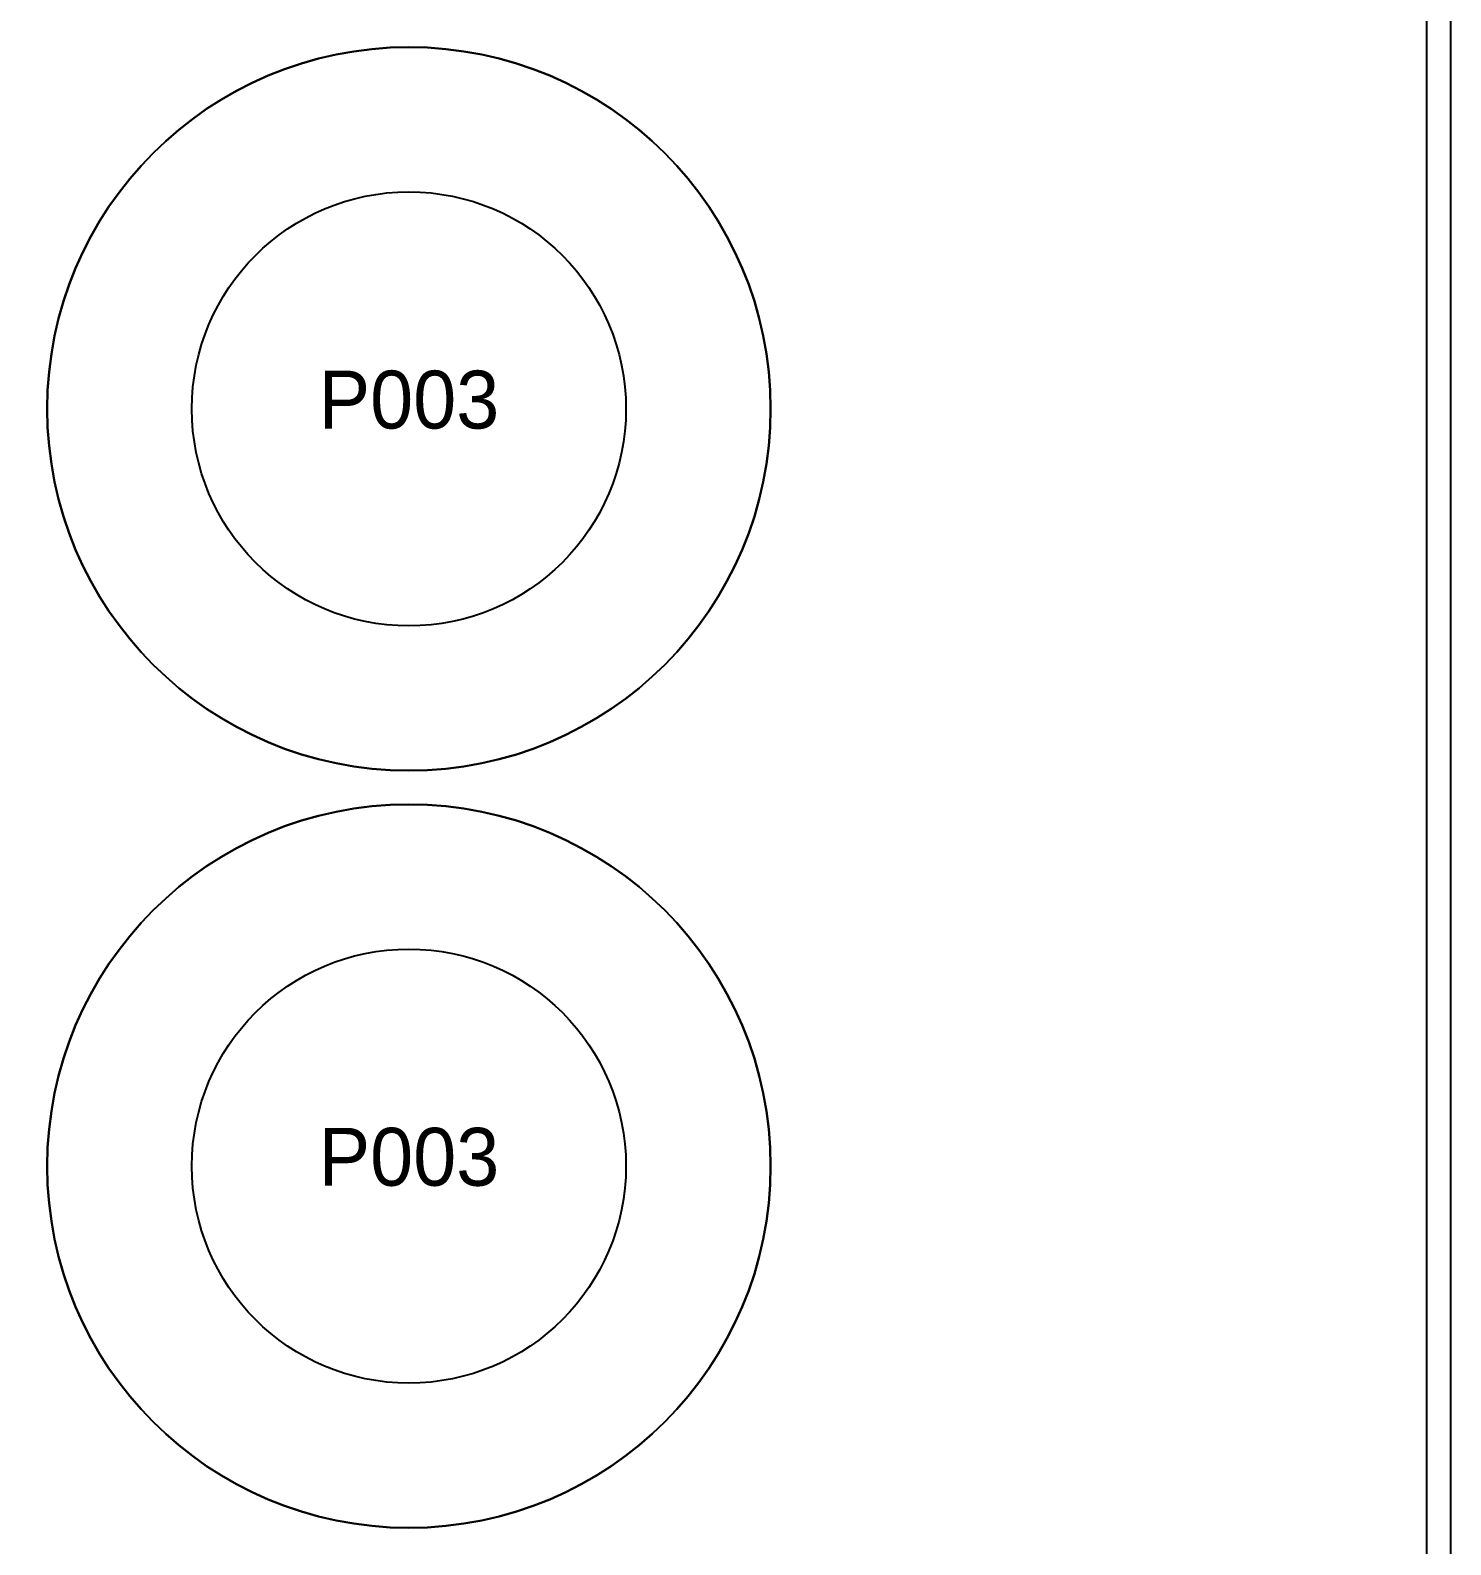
# Model space of a CAD drawing. Header units: millimetres. Extents: x -5 to 6500, y 0 to 2506.
# Drawn here: x 4591 to 5180, y 1259 to 1887 of the extents above; entities that cross this region are included whole.
import ezdxf
from ezdxf.enums import TextEntityAlignment as Align

# ---------------------------------------------------------------- set-up
doc = ezdxf.new("R2010")
doc.units = ezdxf.units.MM
for name, color, linetype in [('CNC_BOUNDARY', 1, 'Continuous'), ('CUT', 7, 'Continuous'), ('ETCH', 2, 'Continuous'), ('OFFCUT', 4, 'Continuous')]:
    doc.layers.add(name, color=color, linetype=linetype)

msp = doc.modelspace()

# ---------------------------------------------------------------- linework, layer by layer
at = {"layer": 'CNC_BOUNDARY'}
msp.add_lwpolyline([(3960, 0), (5180, 0), (5180, 2440), (3960, 2440)], close=True, dxfattribs=at)
at = {"layer": 'CUT'}
for points in [[(4898, 1730), (4897.8048, 1722.281), (4897.2256, 1714.6634), (4896.2717, 1707.1565), (4894.9525, 1699.7698), (4893.2776, 1692.5127), (4891.2563, 1685.3946), (4888.898, 1678.425), (4886.2123, 1671.6132), (4883.2084, 1664.9688), (4879.8958, 1658.5011), (4876.284, 1652.2195), (4872.3824, 1646.1336), (4868.2003, 1640.2526), (4863.7473, 1634.5861), (4859.0327, 1629.1434), (4854.066, 1623.934), (4848.8566, 1618.9673), (4843.4139, 1614.2527), (4837.7474, 1609.7997), (4831.8664, 1605.6176), (4825.7805, 1601.716), (4819.4989, 1598.1042), (4813.0312, 1594.7916), (4806.3868, 1591.7877), (4799.575, 1589.102), (4792.6054, 1586.7437), (4785.4873, 1584.7224), (4778.2302, 1583.0475), (4770.8435, 1581.7283), (4763.3366, 1580.7744), (4755.719, 1580.1952), (4748, 1580), (4740.281, 1580.1952), (4732.6634, 1580.7744), (4725.1565, 1581.7283), (4717.7698, 1583.0475), (4710.5127, 1584.7224), (4703.3946, 1586.7437), (4696.425, 1589.102), (4689.6132, 1591.7877), (4682.9688, 1594.7916), (4676.5011, 1598.1042), (4670.2195, 1601.716), (4664.1336, 1605.6176), (4658.2526, 1609.7997), (4652.5861, 1614.2527), (4647.1434, 1618.9673), (4641.934, 1623.934), (4636.9673, 1629.1434), (4632.2527, 1634.5861), (4627.7997, 1640.2526), (4623.6176, 1646.1336), (4619.716, 1652.2195), (4616.1042, 1658.5011), (4612.7916, 1664.9688), (4609.7877, 1671.6132), (4607.102, 1678.425), (4604.7437, 1685.3946), (4602.7224, 1692.5127), (4601.0475, 1699.7698), (4599.7283, 1707.1565), (4598.7744, 1714.6634), (4598.1952, 1722.281), (4598, 1730), (4598.1952, 1737.719), (4598.7744, 1745.3366), (4599.7283, 1752.8435), (4601.0475, 1760.2302), (4602.7224, 1767.4873), (4604.7437, 1774.6054), (4607.102, 1781.575), (4609.7877, 1788.3868), (4612.7916, 1795.0312), (4616.1042, 1801.4989), (4619.716, 1807.7805), (4623.6176, 1813.8664), (4627.7997, 1819.7474), (4632.2527, 1825.4139), (4636.9673, 1830.8566), (4641.934, 1836.066), (4647.1434, 1841.0327), (4652.5861, 1845.7473), (4658.2526, 1850.2003), (4664.1336, 1854.3824), (4670.2195, 1858.284), (4676.5011, 1861.8958), (4682.9688, 1865.2084), (4689.6132, 1868.2123), (4696.425, 1870.898), (4703.3946, 1873.2563), (4710.5127, 1875.2776), (4717.7698, 1876.9525), (4725.1565, 1878.2717), (4732.6634, 1879.2256), (4740.281, 1879.8048), (4748, 1880), (4755.719, 1879.8048), (4763.3366, 1879.2256), (4770.8435, 1878.2717), (4778.2302, 1876.9525), (4785.4873, 1875.2776), (4792.6054, 1873.2563), (4799.575, 1870.898), (4806.3868, 1868.2123), (4813.0312, 1865.2084), (4819.4989, 1861.8958), (4825.7805, 1858.284), (4831.8664, 1854.3824), (4837.7474, 1850.2003), (4843.4139, 1845.7473), (4848.8566, 1841.0327), (4854.066, 1836.066), (4859.0327, 1830.8566), (4863.7473, 1825.4139), (4868.2003, 1819.7474), (4872.3824, 1813.8664), (4876.284, 1807.7805), (4879.8958, 1801.4989), (4883.2084, 1795.0312), (4886.2123, 1788.3868), (4888.898, 1781.575), (4891.2563, 1774.6054), (4893.2776, 1767.4873), (4894.9525, 1760.2302), (4896.2717, 1752.8435), (4897.2256, 1745.3366), (4897.8048, 1737.719), (4898, 1730)], [(4838, 1730), (4837.8829, 1725.3686), (4837.5353, 1720.798), (4836.963, 1716.2939), (4836.1715, 1711.8619), (4835.1666, 1707.5076), (4833.9538, 1703.2368), (4832.5388, 1699.055), (4830.9274, 1694.9679), (4829.125, 1690.9813), (4827.1375, 1687.1007), (4824.9704, 1683.3317), (4822.6294, 1679.6801), (4820.1202, 1676.1516), (4817.4484, 1672.7516), (4814.6196, 1669.486), (4811.6396, 1666.3604), (4808.514, 1663.3804), (4805.2484, 1660.5516), (4801.8484, 1657.8798), (4798.3199, 1655.3706), (4794.6683, 1653.0296), (4790.8993, 1650.8625), (4787.0187, 1648.875), (4783.0321, 1647.0726), (4778.945, 1645.4612), (4774.7632, 1644.0462), (4770.4924, 1642.8334), (4766.1381, 1641.8285), (4761.7061, 1641.037), (4757.202, 1640.4647), (4752.6314, 1640.1171), (4748, 1640), (4743.3686, 1640.1171), (4738.798, 1640.4647), (4734.2939, 1641.037), (4729.8619, 1641.8285), (4725.5076, 1642.8334), (4721.2368, 1644.0462), (4717.055, 1645.4612), (4712.9679, 1647.0726), (4708.9813, 1648.875), (4705.1007, 1650.8625), (4701.3317, 1653.0296), (4697.6801, 1655.3706), (4694.1516, 1657.8798), (4690.7516, 1660.5516), (4687.486, 1663.3804), (4684.3604, 1666.3604), (4681.3804, 1669.486), (4678.5516, 1672.7516), (4675.8798, 1676.1516), (4673.3706, 1679.6801), (4671.0296, 1683.3317), (4668.8625, 1687.1007), (4666.875, 1690.9813), (4665.0726, 1694.9679), (4663.4612, 1699.055), (4662.0462, 1703.2368), (4660.8334, 1707.5076), (4659.8285, 1711.8619), (4659.037, 1716.2939), (4658.4647, 1720.798), (4658.1171, 1725.3686), (4658, 1730), (4658.1171, 1734.6314), (4658.4647, 1739.202), (4659.037, 1743.7061), (4659.8285, 1748.1381), (4660.8334, 1752.4924), (4662.0462, 1756.7632), (4663.4612, 1760.945), (4665.0726, 1765.0321), (4666.875, 1769.0187), (4668.8625, 1772.8993), (4671.0296, 1776.6683), (4673.3706, 1780.3199), (4675.8798, 1783.8484), (4678.5516, 1787.2484), (4681.3804, 1790.514), (4684.3604, 1793.6396), (4687.486, 1796.6196), (4690.7516, 1799.4484), (4694.1516, 1802.1202), (4697.6801, 1804.6294), (4701.3317, 1806.9704), (4705.1007, 1809.1375), (4708.9813, 1811.125), (4712.9679, 1812.9274), (4717.055, 1814.5388), (4721.2368, 1815.9538), (4725.5076, 1817.1666), (4729.8619, 1818.1715), (4734.2939, 1818.963), (4738.798, 1819.5353), (4743.3686, 1819.8829), (4748, 1820), (4752.6314, 1819.8829), (4757.202, 1819.5353), (4761.7061, 1818.963), (4766.1381, 1818.1715), (4770.4924, 1817.1666), (4774.7632, 1815.9538), (4778.945, 1814.5388), (4783.0321, 1812.9274), (4787.0187, 1811.125), (4790.8993, 1809.1375), (4794.6683, 1806.9704), (4798.3199, 1804.6294), (4801.8484, 1802.1202), (4805.2484, 1799.4484), (4808.514, 1796.6196), (4811.6396, 1793.6396), (4814.6196, 1790.514), (4817.4484, 1787.2484), (4820.1202, 1783.8484), (4822.6294, 1780.3199), (4824.9704, 1776.6683), (4827.1375, 1772.8993), (4829.125, 1769.0187), (4830.9274, 1765.0321), (4832.5388, 1760.945), (4833.9538, 1756.7632), (4835.1666, 1752.4924), (4836.1715, 1748.1381), (4836.963, 1743.7061), (4837.5353, 1739.202), (4837.8829, 1734.6314), (4838, 1730)], [(4898, 1416), (4897.8048, 1408.281), (4897.2256, 1400.6634), (4896.2717, 1393.1565), (4894.9525, 1385.7698), (4893.2776, 1378.5127), (4891.2563, 1371.3946), (4888.898, 1364.425), (4886.2123, 1357.6132), (4883.2084, 1350.9688), (4879.8958, 1344.5011), (4876.284, 1338.2195), (4872.3824, 1332.1336), (4868.2003, 1326.2526), (4863.7473, 1320.5861), (4859.0327, 1315.1434), (4854.066, 1309.934), (4848.8566, 1304.9673), (4843.4139, 1300.2527), (4837.7474, 1295.7997), (4831.8664, 1291.6176), (4825.7805, 1287.716), (4819.4989, 1284.1042), (4813.0312, 1280.7916), (4806.3868, 1277.7877), (4799.575, 1275.102), (4792.6054, 1272.7437), (4785.4873, 1270.7224), (4778.2302, 1269.0475), (4770.8435, 1267.7283), (4763.3366, 1266.7744), (4755.719, 1266.1952), (4748, 1266), (4740.281, 1266.1952), (4732.6634, 1266.7744), (4725.1565, 1267.7283), (4717.7698, 1269.0475), (4710.5127, 1270.7224), (4703.3946, 1272.7437), (4696.425, 1275.102), (4689.6132, 1277.7877), (4682.9688, 1280.7916), (4676.5011, 1284.1042), (4670.2195, 1287.716), (4664.1336, 1291.6176), (4658.2526, 1295.7997), (4652.5861, 1300.2527), (4647.1434, 1304.9673), (4641.934, 1309.934), (4636.9673, 1315.1434), (4632.2527, 1320.5861), (4627.7997, 1326.2526), (4623.6176, 1332.1336), (4619.716, 1338.2195), (4616.1042, 1344.5011), (4612.7916, 1350.9688), (4609.7877, 1357.6132), (4607.102, 1364.425), (4604.7437, 1371.3946), (4602.7224, 1378.5127), (4601.0475, 1385.7698), (4599.7283, 1393.1565), (4598.7744, 1400.6634), (4598.1952, 1408.281), (4598, 1416), (4598.1952, 1423.719), (4598.7744, 1431.3366), (4599.7283, 1438.8435), (4601.0475, 1446.2302), (4602.7224, 1453.4873), (4604.7437, 1460.6054), (4607.102, 1467.575), (4609.7877, 1474.3868), (4612.7916, 1481.0312), (4616.1042, 1487.4989), (4619.716, 1493.7805), (4623.6176, 1499.8664), (4627.7997, 1505.7474), (4632.2527, 1511.4139), (4636.9673, 1516.8566), (4641.934, 1522.066), (4647.1434, 1527.0327), (4652.5861, 1531.7473), (4658.2526, 1536.2003), (4664.1336, 1540.3824), (4670.2195, 1544.284), (4676.5011, 1547.8958), (4682.9688, 1551.2084), (4689.6132, 1554.2123), (4696.425, 1556.898), (4703.3946, 1559.2563), (4710.5127, 1561.2776), (4717.7698, 1562.9525), (4725.1565, 1564.2717), (4732.6634, 1565.2256), (4740.281, 1565.8048), (4748, 1566), (4755.719, 1565.8048), (4763.3366, 1565.2256), (4770.8435, 1564.2717), (4778.2302, 1562.9525), (4785.4873, 1561.2776), (4792.6054, 1559.2563), (4799.575, 1556.898), (4806.3868, 1554.2123), (4813.0312, 1551.2084), (4819.4989, 1547.8958), (4825.7805, 1544.284), (4831.8664, 1540.3824), (4837.7474, 1536.2003), (4843.4139, 1531.7473), (4848.8566, 1527.0327), (4854.066, 1522.066), (4859.0327, 1516.8566), (4863.7473, 1511.4139), (4868.2003, 1505.7474), (4872.3824, 1499.8664), (4876.284, 1493.7805), (4879.8958, 1487.4989), (4883.2084, 1481.0312), (4886.2123, 1474.3868), (4888.898, 1467.575), (4891.2563, 1460.6054), (4893.2776, 1453.4873), (4894.9525, 1446.2302), (4896.2717, 1438.8435), (4897.2256, 1431.3366), (4897.8048, 1423.719), (4898, 1416)], [(4838, 1416), (4837.8829, 1411.3686), (4837.5353, 1406.798), (4836.963, 1402.2939), (4836.1715, 1397.8619), (4835.1666, 1393.5076), (4833.9538, 1389.2368), (4832.5388, 1385.055), (4830.9274, 1380.9679), (4829.125, 1376.9813), (4827.1375, 1373.1007), (4824.9704, 1369.3317), (4822.6294, 1365.6801), (4820.1202, 1362.1516), (4817.4484, 1358.7516), (4814.6196, 1355.486), (4811.6396, 1352.3604), (4808.514, 1349.3804), (4805.2484, 1346.5516), (4801.8484, 1343.8798), (4798.3199, 1341.3706), (4794.6683, 1339.0296), (4790.8993, 1336.8625), (4787.0187, 1334.875), (4783.0321, 1333.0726), (4778.945, 1331.4612), (4774.7632, 1330.0462), (4770.4924, 1328.8334), (4766.1381, 1327.8285), (4761.7061, 1327.037), (4757.202, 1326.4647), (4752.6314, 1326.1171), (4748, 1326), (4743.3686, 1326.1171), (4738.798, 1326.4647), (4734.2939, 1327.037), (4729.8619, 1327.8285), (4725.5076, 1328.8334), (4721.2368, 1330.0462), (4717.055, 1331.4612), (4712.9679, 1333.0726), (4708.9813, 1334.875), (4705.1007, 1336.8625), (4701.3317, 1339.0296), (4697.6801, 1341.3706), (4694.1516, 1343.8798), (4690.7516, 1346.5516), (4687.486, 1349.3804), (4684.3604, 1352.3604), (4681.3804, 1355.486), (4678.5516, 1358.7516), (4675.8798, 1362.1516), (4673.3706, 1365.6801), (4671.0296, 1369.3317), (4668.8625, 1373.1007), (4666.875, 1376.9813), (4665.0726, 1380.9679), (4663.4612, 1385.055), (4662.0462, 1389.2368), (4660.8334, 1393.5076), (4659.8285, 1397.8619), (4659.037, 1402.2939), (4658.4647, 1406.798), (4658.1171, 1411.3686), (4658, 1416), (4658.1171, 1420.6314), (4658.4647, 1425.202), (4659.037, 1429.7061), (4659.8285, 1434.1381), (4660.8334, 1438.4924), (4662.0462, 1442.7632), (4663.4612, 1446.945), (4665.0726, 1451.0321), (4666.875, 1455.0187), (4668.8625, 1458.8993), (4671.0296, 1462.6683), (4673.3706, 1466.3199), (4675.8798, 1469.8484), (4678.5516, 1473.2484), (4681.3804, 1476.514), (4684.3604, 1479.6396), (4687.486, 1482.6196), (4690.7516, 1485.4484), (4694.1516, 1488.1202), (4697.6801, 1490.6294), (4701.3317, 1492.9704), (4705.1007, 1495.1375), (4708.9813, 1497.125), (4712.9679, 1498.9274), (4717.055, 1500.5388), (4721.2368, 1501.9538), (4725.5076, 1503.1666), (4729.8619, 1504.1715), (4734.2939, 1504.963), (4738.798, 1505.5353), (4743.3686, 1505.8829), (4748, 1506), (4752.6314, 1505.8829), (4757.202, 1505.5353), (4761.7061, 1504.963), (4766.1381, 1504.1715), (4770.4924, 1503.1666), (4774.7632, 1501.9538), (4778.945, 1500.5388), (4783.0321, 1498.9274), (4787.0187, 1497.125), (4790.8993, 1495.1375), (4794.6683, 1492.9704), (4798.3199, 1490.6294), (4801.8484, 1488.1202), (4805.2484, 1485.4484), (4808.514, 1482.6196), (4811.6396, 1479.6396), (4814.6196, 1476.514), (4817.4484, 1473.2484), (4820.1202, 1469.8484), (4822.6294, 1466.3199), (4824.9704, 1462.6683), (4827.1375, 1458.8993), (4829.125, 1455.0187), (4830.9274, 1451.0321), (4832.5388, 1446.945), (4833.9538, 1442.7632), (4835.1666, 1438.4924), (4836.1715, 1434.1381), (4836.963, 1429.7061), (4837.5353, 1425.202), (4837.8829, 1420.6314), (4838, 1416)]]:
    msp.add_lwpolyline(points, close=True, dxfattribs=at)
at = {"layer": 'OFFCUT'}
msp.add_lwpolyline([(3970, 1252), (3970, 1416), (3970, 1730), (3970, 2044), (3970, 2430), (3970, 2430), (5170, 2430), (5170, 10)], dxfattribs=at)
for points in [[(4894.9525, 1699.7698), (4896.2717, 1707.1565), (4897.2256, 1714.6634), (4897.8048, 1722.281), (4898, 1730), (4897.8048, 1737.719), (4897.2256, 1745.3366), (4896.2717, 1752.8435), (4894.9525, 1760.2302), (4893.2776, 1767.4873), (4891.2563, 1774.6054), (4888.898, 1781.575), (4886.2123, 1788.3868), (4883.2084, 1795.0312), (4879.8958, 1801.4989), (4876.284, 1807.7805), (4872.3824, 1813.8664), (4868.2003, 1819.7474), (4863.7473, 1825.4139), (4859.0327, 1830.8566), (4854.066, 1836.066), (4848.8566, 1841.0327), (4843.4139, 1845.7473), (4837.7474, 1850.2003), (4831.8664, 1854.3824), (4825.7805, 1858.284), (4819.4989, 1861.8958), (4813.0312, 1865.2084), (4806.3868, 1868.2123), (4799.575, 1870.898), (4792.6054, 1873.2563), (4785.4873, 1875.2776), (4778.2302, 1876.9525), (4770.8435, 1878.2717), (4763.3366, 1879.2256), (4755.719, 1879.8048), (4748, 1880), (4740.281, 1879.8048), (4732.6634, 1879.2256), (4725.1565, 1878.2717), (4717.7698, 1876.9525), (4710.5127, 1875.2776), (4703.3946, 1873.2563), (4696.425, 1870.898), (4689.6132, 1868.2123), (4682.9688, 1865.2084), (4676.5011, 1861.8958), (4670.2195, 1858.284), (4664.1336, 1854.3824), (4658.2526, 1850.2003), (4652.5861, 1845.7473), (4647.1434, 1841.0327), (4641.934, 1836.066), (4636.9673, 1830.8566), (4632.2527, 1825.4139), (4627.7997, 1819.7474), (4623.6176, 1813.8664), (4619.716, 1807.7805), (4616.1042, 1801.4989), (4612.7916, 1795.0312), (4609.7877, 1788.3868), (4607.102, 1781.575), (4604.7437, 1774.6054), (4602.7224, 1767.4873), (4601.0475, 1760.2302), (4599.7283, 1752.8435), (4598.7744, 1745.3366), (4598.1952, 1737.719), (4598, 1730), (4598.1952, 1722.281), (4598.7744, 1714.6634), (4599.7283, 1707.1565), (4601.0475, 1699.7698), (4602.7224, 1692.5127), (4604.7437, 1685.3946), (4607.102, 1678.425), (4609.7877, 1671.6132), (4612.7916, 1664.9688), (4616.1042, 1658.5011), (4619.716, 1652.2195), (4623.6176, 1646.1336), (4627.7997, 1640.2526), (4632.2527, 1634.5861), (4636.9673, 1629.1434), (4641.934, 1623.934), (4647.1434, 1618.9673), (4652.5861, 1614.2527), (4658.2526, 1609.7997), (4664.1336, 1605.6176), (4670.2195, 1601.716), (4676.5011, 1598.1042), (4682.9688, 1594.7916), (4689.6132, 1591.7877), (4696.425, 1589.102), (4703.3946, 1586.7437), (4710.5127, 1584.7224), (4717.7698, 1583.0475), (4725.1565, 1581.7283), (4732.6634, 1580.7744), (4740.281, 1580.1952), (4748, 1580), (4755.719, 1580.1952), (4763.3366, 1580.7744), (4770.8435, 1581.7283), (4778.2302, 1583.0475), (4785.4873, 1584.7224), (4792.6054, 1586.7437), (4799.575, 1589.102), (4806.3868, 1591.7877), (4813.0312, 1594.7916), (4819.4989, 1598.1042), (4825.7805, 1601.716), (4831.8664, 1605.6176), (4837.7474, 1609.7997), (4843.4139, 1614.2527), (4848.8566, 1618.9673), (4854.066, 1623.934), (4859.0327, 1629.1434), (4863.7473, 1634.5861), (4868.2003, 1640.2526), (4872.3824, 1646.1336), (4876.284, 1652.2195), (4879.8958, 1658.5011), (4883.2084, 1664.9688), (4886.2123, 1671.6132), (4888.898, 1678.425), (4891.2563, 1685.3946), (4893.2776, 1692.5127), (4894.9525, 1699.7698)], [(4896.2717, 1393.1565), (4897.2256, 1400.6634), (4897.8048, 1408.281), (4898, 1416), (4897.8048, 1423.719), (4897.2256, 1431.3366), (4896.2717, 1438.8435), (4894.9525, 1446.2302), (4893.2776, 1453.4873), (4891.2563, 1460.6054), (4888.898, 1467.575), (4886.2123, 1474.3868), (4883.2084, 1481.0312), (4879.8958, 1487.4989), (4876.284, 1493.7805), (4872.3824, 1499.8664), (4868.2003, 1505.7474), (4863.7473, 1511.4139), (4859.0327, 1516.8566), (4854.066, 1522.066), (4848.8566, 1527.0327), (4843.4139, 1531.7473), (4837.7474, 1536.2003), (4831.8664, 1540.3824), (4825.7805, 1544.284), (4819.4989, 1547.8958), (4813.0312, 1551.2084), (4806.3868, 1554.2123), (4799.575, 1556.898), (4792.6054, 1559.2563), (4785.4873, 1561.2776), (4778.2302, 1562.9525), (4770.8435, 1564.2717), (4763.3366, 1565.2256), (4755.719, 1565.8048), (4748, 1566), (4740.281, 1565.8048), (4732.6634, 1565.2256), (4725.1565, 1564.2717), (4717.7698, 1562.9525), (4710.5127, 1561.2776), (4703.3946, 1559.2563), (4696.425, 1556.898), (4689.6132, 1554.2123), (4682.9688, 1551.2084), (4676.5011, 1547.8958), (4670.2195, 1544.284), (4664.1336, 1540.3824), (4658.2526, 1536.2003), (4652.5861, 1531.7473), (4647.1434, 1527.0327), (4641.934, 1522.066), (4636.9673, 1516.8566), (4632.2527, 1511.4139), (4627.7997, 1505.7474), (4623.6176, 1499.8664), (4619.716, 1493.7805), (4616.1042, 1487.4989), (4612.7916, 1481.0312), (4609.7877, 1474.3868), (4607.102, 1467.575), (4604.7437, 1460.6054), (4602.7224, 1453.4873), (4601.0475, 1446.2302), (4599.7283, 1438.8435), (4598.7744, 1431.3366), (4598.1952, 1423.719), (4598, 1416), (4598.1952, 1408.281), (4598.7744, 1400.6634), (4599.7283, 1393.1565), (4601.0475, 1385.7698), (4602.7224, 1378.5127), (4604.7437, 1371.3946), (4607.102, 1364.425), (4609.7877, 1357.6132), (4612.7916, 1350.9688), (4616.1042, 1344.5011), (4619.716, 1338.2195), (4623.6176, 1332.1336), (4627.7997, 1326.2526), (4632.2527, 1320.5861), (4636.9673, 1315.1434), (4641.934, 1309.934), (4647.1434, 1304.9673), (4652.5861, 1300.2527), (4658.2526, 1295.7997), (4664.1336, 1291.6176), (4670.2195, 1287.716), (4676.5011, 1284.1042), (4682.9688, 1280.7916), (4689.6132, 1277.7877), (4696.425, 1275.102), (4703.3946, 1272.7437), (4710.5127, 1270.7224), (4717.7698, 1269.0475), (4725.1565, 1267.7283), (4732.6634, 1266.7744), (4740.281, 1266.1952), (4748, 1266), (4755.719, 1266.1952), (4763.3366, 1266.7744), (4770.8435, 1267.7283), (4778.2302, 1269.0475), (4785.4873, 1270.7224), (4792.6054, 1272.7437), (4799.575, 1275.102), (4806.3868, 1277.7877), (4813.0312, 1280.7916), (4819.4989, 1284.1042), (4825.7805, 1287.716), (4831.8664, 1291.6176), (4837.7474, 1295.7997), (4843.4139, 1300.2527), (4848.8566, 1304.9673), (4854.066, 1309.934), (4859.0327, 1315.1434), (4863.7473, 1320.5861), (4868.2003, 1326.2526), (4872.3824, 1332.1336), (4876.284, 1338.2195), (4879.8958, 1344.5011), (4883.2084, 1350.9688), (4886.2123, 1357.6132), (4888.898, 1364.425), (4891.2563, 1371.3946), (4893.2776, 1378.5127), (4894.9525, 1385.7698), (4896.2717, 1393.1565)]]:
    msp.add_lwpolyline(points, close=True, dxfattribs=at)

# ---------------------------------------------------------------- texts
at = {"layer": 'ETCH'}
for p in [(4748, 1733.8595), (4748, 1419.8595)]:
    msp.add_text('P003', height=24, dxfattribs=at).set_placement(p, align=Align.MIDDLE_CENTER)

doc.saveas('drawing.dxf')
